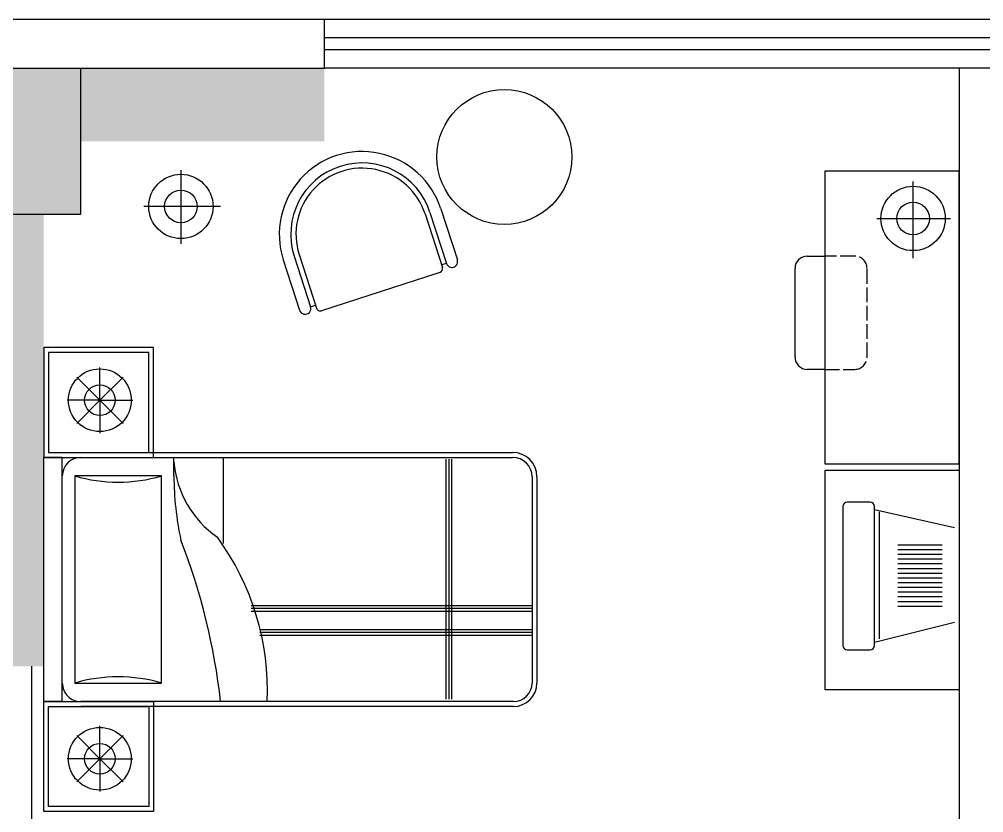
# Model space of a CAD drawing. Header units: centimetres. Extents: x 8510 to 16419, y -974 to 2536.
# Drawn here: x 12195.6 to 12590.6, y 1517.1 to 1842.1 of the extents above; entities that cross this region are included whole.
import ezdxf

# ---------------------------------------------------------------- set-up
doc = ezdxf.new("R2010")
doc.units = ezdxf.units.CM
doc.linetypes.add('ACAD_ISO02W100', pattern=[15, 12, -3])
for name, color, linetype in [('3', 5, 'Continuous'), ('5', 5, 'Continuous'), ('BH', 3, 'Continuous'), ('DEBAN', 8, 'Continuous'), ('J', 2, 'Continuous'), ('窗线', 2, 'Continuous'), ('轴线', 1, 'Continuous')]:
    doc.layers.add(name, color=color, linetype=linetype)

# ---------------------------------------------------------------- blocks, each defined once
blk = doc.blocks.new('A$C1895310E')
at = {"layer": '3'}
for p, q in [((530, 2020.2), (1374.4, 2020.2)), ((530, 2000.2), (1374.4, 2000.2)), ((430, 152.4), (430, 1920.2)), ((450, 152.4), (450, 1920.2)), ((1450.6, 1924), (1450.6, 152.4)), ((1470.6, 1924), (1470.6, 152.4)), ((0, 450), (0, 0)), ((450, 450), (0, 450)), ((450, 0), (450, 450)), ((1450.6, 450), (1900.6, 450)), ((1450.6, 0), (1450.6, 450)), ((1900.6, 450), (1900.6, 0)), ((20, 430), (20, 20)), ((430, 430), (20, 430)), ((430, 20), (430, 430)), ((1470.6, 430), (1880.6, 430)), ((1470.6, 20), (1470.6, 430)), ((1880.6, 430), (1880.6, 20)), ((1450.6, 76.2), (450, 76.2)), ((450, 76.2), (450, 0)), ((1450.6, 76.2), (1450.6, 0)), ((0, 0), (450, 0)), ((20, 20), (430, 20)), ((1450.6, 0), (450, 0)), ((1900.6, 0), (1450.6, 0)), ((1880.6, 20), (1470.6, 20))]:
    blk.add_line(p, q, dxfattribs=at)
for centre, radius, start, end in [((530, 1920.2), 100, 90, 180), ((1374.4, 1924), 96.2, 0, 90), ((530, 1920.2), 80, 90, 180), ((1374.4, 1924), 76.2, 0, 90), ((526.2, 152.4), 76.2, 180, 270), ((1374.4, 152.4), 76.2, 270, 0)]:
    blk.add_arc(centre, radius, start, end, dxfattribs=at)
at = {"layer": 'BH'}
for p, q in [((216, 230), (216, 364.4)), ((1684.6, 230), (1684.6, 364.4)), ((216, 230), (121, 325)), ((216, 230), (311.1, 325)), ((1684.6, 230), (1589.5, 325)), ((1684.6, 230), (1779.6, 325)), ((216, 230), (81.7, 230)), ((216, 230), (121, 135)), ((216, 230), (216, 95.6)), ((216, 230), (216, 230)), ((216, 230), (216, 230)), ((216, 230), (216, 230)), ((216, 230), (311.1, 135)), ((216, 230), (350.4, 230)), ((1684.6, 230), (1550.2, 230)), ((1684.6, 230), (1589.5, 135)), ((1684.6, 230), (1779.6, 135)), ((1684.6, 230), (1818.9, 230)), ((1684.6, 230), (1684.6, 95.6)), ((1684.6, 230), (1684.6, 230)), ((1684.6, 230), (1684.6, 230)), ((1684.6, 230), (1684.6, 230))]:
    blk.add_line(p, q, dxfattribs=at)
for centre, radius in [((216, 230), 128.5), ((1684.6, 230), 128.5), ((216, 230), 62.8), ((1684.6, 230), 62.8)]:
    blk.add_circle(centre, radius, dxfattribs=at)
at = {"layer": 'J'}
for p, q in [((1056.4, 849.5), (1056.4, 2000.2)), ((1068.4, 849.5), (1068.4, 2000.2)), ((1080.4, 849.5), (1080.4, 2000.2)), ((1154.6, 885.6), (1154.6, 2000.2)), ((1166.6, 885.6), (1166.6, 2000.2)), ((1178.6, 885.6), (1178.6, 2000.2)), ((1440.7, 1672.1), (456.9, 1672.1)), ((1440.7, 1660.1), (456.9, 1660.1)), ((1440.7, 1648.1), (456.9, 1648.1)), ((802.4, 736.6), (450, 736.6)), ((525.9, 533.4), (450, 533.4)), ((1374.4, 482.6), (526.2, 482.6)), ((526.2, 482.6), (526.2, 127)), ((1374.4, 127), (1374.4, 482.6)), ((526.2, 127), (1374.4, 127))]:
    blk.add_line(p, q, dxfattribs=at)
for centre, radius, start, end in [((1407.5, -153.3), 1070, 87.6917, 126.1059), ((433.4, 950.7), 418.8, 274.8752, 325.1181), ((1749.3, -1919), 2660.3, 96.4451, 111.1482), ((526.3, 1752.7), 1219.3, 269.9814, 282.4667), ((-83.4, 304.8), 635, 343.7398, 16.2602), ((1984, 304.8), 635, 163.7398, 196.2602)]:
    blk.add_arc(centre, radius, start, end, dxfattribs=at)
blk = doc.blocks.new('13')
at = {"layer": '5'}
for p, q in [((-327332.6, -96330.1, 589.9), (-328532.6, -96330.1, 589.9)), ((-328532.6, -96330.1, 589.9), (-328532.6, -96880.1, 589.9)), ((-327332.6, -96880.1, 589.9), (-327332.6, -96330.1, 589.9)), ((-328338.3, -96668.2, 589.9), (-328338.3, -96366.7, 589.9)), ((-328489.6, -96520.9, 589.9), (-328176, -96520.9, 589.9)), ((-328532.6, -96880.1, 589.9), (-327332.6, -96880.1, 589.9)), ((-328184, -96952.9, 589.9), (-328184, -96880.1, 589.9)), ((-327720.3, -96880.1, 589.9), (-327720.3, -96952.9, 589.9)), ((-327770.3, -97002.9, 589.9), (-328134, -97002.9, 589.9))]:
    blk.add_line(p, q, dxfattribs=at)
at = {"layer": '5', "linetype": 'ACAD_ISO02W100', "ltscale": 5}
for p, q in [((-327770.3, -96707.9, 589.9), (-328134, -96707.9, 589.9)), ((-328184, -96757.9, 589.9), (-328184, -96880.1, 589.9)), ((-327720.3, -96880.1, 589.9), (-327720.3, -96757.9, 589.9))]:
    blk.add_line(p, q, dxfattribs=at)
at = {"layer": '5'}
for radius in [131.8, 66.8]:
    blk.add_circle((-328338.2, -96519.1, 589.9), radius, dxfattribs=at)
at = {"layer": '5', "linetype": 'ACAD_ISO02W100', "ltscale": 5}
for centre, start, end in [((-328134, -96757.9, 589.9), 90, 180), ((-327770.3, -96757.9, 589.9), 0, 90)]:
    blk.add_arc(centre, 50, start, end, dxfattribs=at)
at = {"layer": '5'}
for centre, start, end in [((-328134, -96952.9, 589.9), 180, 270), ((-327770.3, -96952.9, 589.9), 270, 0)]:
    blk.add_arc(centre, 50, start, end, dxfattribs=at)
blk = doc.blocks.new('15')
at = {"layer": '5'}
for p, q in [((-326733.9, -97218.7), (-326801.4, -97427.8)), ((-326689.2, -97233.1), (-326756.7, -97442.2)), ((-326669, -97239.7), (-326739.9, -97459.2)), ((-326153.4, -97406.3), (-326224.3, -97625.8)), ((-326756.9, -97442.2), (-326736.7, -97448.5)), ((-326133.2, -97412.8), (-326200, -97619.9)), ((-326088.5, -97427.3), (-326155.3, -97634.3)), ((-326729.6, -97479.3), (-326244.4, -97636.1)), ((-326200, -97619.9), (-326220.3, -97613.3))]:
    blk.add_line(p, q, dxfattribs=at)
at = {"layer": '5', "extrusion": (0, 0, -1)}
for centre, major_axis, start_param, end_param in [((-326411.2, -97323), (-154.4, 301.9), -0.78537, 2.356223), ((-326411.2, -97323), (-133.3, 260), -0.784328, 2.357264), ((-326411.2, -97323), (-123.9, 240.9), -0.783289, 2.358304), ((-326779.1, -97435), (-16.6, 16.6), 2.668774, 5.810367), ((-326724.7, -97464.1), (-11.3, 11.3), 4.239571, 5.810367), ((-326239.5, -97620.9), (-11.3, 11.3), 2.668774, 4.239571), ((-326177.7, -97627.1), (-16.6, 16.6), 2.668774, 5.810367)]:
    blk.add_ellipse(centre, major_axis=major_axis, ratio=1, start_param=start_param, end_param=end_param, dxfattribs=at)
blk = doc.blocks.new('14')
at = {"layer": '5'}
for p, q in [((-328465.5, -97349.5), (-328465.5, -97035.9)), ((-328612.8, -97198.2), (-328311.3, -97198.2))]:
    blk.add_line(p, q, dxfattribs=at)
for radius in [131.8, 66.8]:
    blk.add_circle((-328463.8, -97198.2), radius, dxfattribs=at)

msp = doc.modelspace()

# ---------------------------------------------------------------- linework, layer by layer
at = {"layer": '5', "color": 7}
for p, q in [((12525.58, 1567.47), (12525.58, 1657.47)), ((12525.58, 1657.47), (12580.58, 1657.47)), ((12580.58, 1657.47), (12580.58, 1567.47)), ((12544.04, 1644.33), (12534.68, 1644.33)), ((12532.91, 1642.55), (12532.91, 1585.58)), ((12545.81, 1585.58), (12545.81, 1642.55)), ((12545.81, 1641.32), (12578.58, 1633.97)), ((12547.93, 1588.35), (12547.93, 1640.43)), ((12573.56, 1626.75), (12555.37, 1626.75)), ((12573.56, 1624.82), (12555.37, 1624.82)), ((12573.56, 1622.89), (12555.37, 1622.89)), ((12573.56, 1620.95), (12555.37, 1620.95)), ((12573.56, 1619.02), (12555.37, 1619.02)), ((12573.56, 1617.09), (12555.37, 1617.09)), ((12573.56, 1615.15), (12555.37, 1615.15)), ((12573.56, 1613.22), (12555.37, 1613.22)), ((12573.56, 1611.29), (12555.37, 1611.29)), ((12573.56, 1611.29), (12555.37, 1611.29)), ((12573.56, 1609.35), (12555.37, 1609.35)), ((12573.56, 1609.35), (12555.37, 1609.35)), ((12573.56, 1607.42), (12555.37, 1607.42)), ((12573.56, 1605.49), (12555.37, 1605.49)), ((12573.56, 1603.55), (12555.37, 1603.55)), ((12573.56, 1601.62), (12555.37, 1601.62)), ((12545.81, 1587.02), (12578.58, 1595.18)), ((12534.68, 1583.81), (12544.04, 1583.81)), ((12580.58, 1567.47), (12525.58, 1567.47))]:
    msp.add_line(p, q, dxfattribs=at)
msp.add_circle((12394.26, 1785.72), 27.63, dxfattribs=at)
for centre, start, end in [((12534.68, 1642.55), 90, 180), ((12544.04, 1642.55), 0, 90), ((12534.68, 1585.58), 180, 270), ((12544.04, 1585.58), 270, 0)]:
    msp.add_arc(centre, 1.78, start, end, dxfattribs=at)
at = {"layer": '窗线', "color": 7}
for p, q in [((12320.58, 1842.13), (12860.58, 1842.13)), ((12320.58, 1834.63), (12860.58, 1834.63)), ((12860.58, 1829.63), (12320.58, 1829.63)), ((12860.58, 1822.13), (12320.58, 1822.13))]:
    msp.add_line(p, q, dxfattribs=at)
at = {"layer": '轴线', "color": 7}
for p, q in [((12060.58, 1842.13), (12320.58, 1842.13)), ((12320.58, 1822.13), (12320.58, 1842.13)), ((12060.58, 1822.13), (12320.58, 1822.13)), ((12580.58, 1822.13), (12580.58, 1354.63)), ((12600.58, 1822.13), (12580.58, 1822.13)), ((12200.58, 1577.13), (12200.58, 1417.63))]:
    msp.add_line(p, q, dxfattribs=at)
msp.add_lwpolyline([(12160.58, 1822.13), (12220.58, 1822.13), (12220.58, 1762.13), (12160.58, 1762.13)], close=True, dxfattribs=at)
for points in [[(12060.58, 1822.13), (12320.58, 1822.13), (12060.58, 1792.13), (12320.58, 1792.13)], [(12160.58, 1822.13), (12220.58, 1822.13), (12160.58, 1762.13), (12220.58, 1762.13)], [(12175.58, 1762.13), (12205.58, 1762.13), (12175.58, 1577.13), (12205.58, 1577.13)]]:
    msp.add_solid(points, dxfattribs=at)

# ---------------------------------------------------------------- block references
at = {"layer": '5', "color": 7, "linetype": 'Continuous', "xscale": -0.1, "yscale": 0.1, "zscale": 0.1}
msp.add_blockref('15', (-20305.14, 11486.36), dxfattribs=at)
at = {"layer": '5', "color": 7, "linetype": 'Continuous', "xscale": 0.1, "yscale": 0.1, "zscale": 0.1, "rotation": 270}
for name, p in [('14', (21981.59, -31080.93)), ('13', (22213.58, -31073.29, -58.99))]:
    msp.add_blockref(name, p, dxfattribs=at)
at = {"layer": 'DEBAN', "color": 7, "xscale": 0.1, "yscale": 0.1, "zscale": 0.1, "rotation": 270}
msp.add_blockref('A$C1895310E', (12205.58, 1707.69), dxfattribs=at)

doc.saveas('drawing.dxf')
